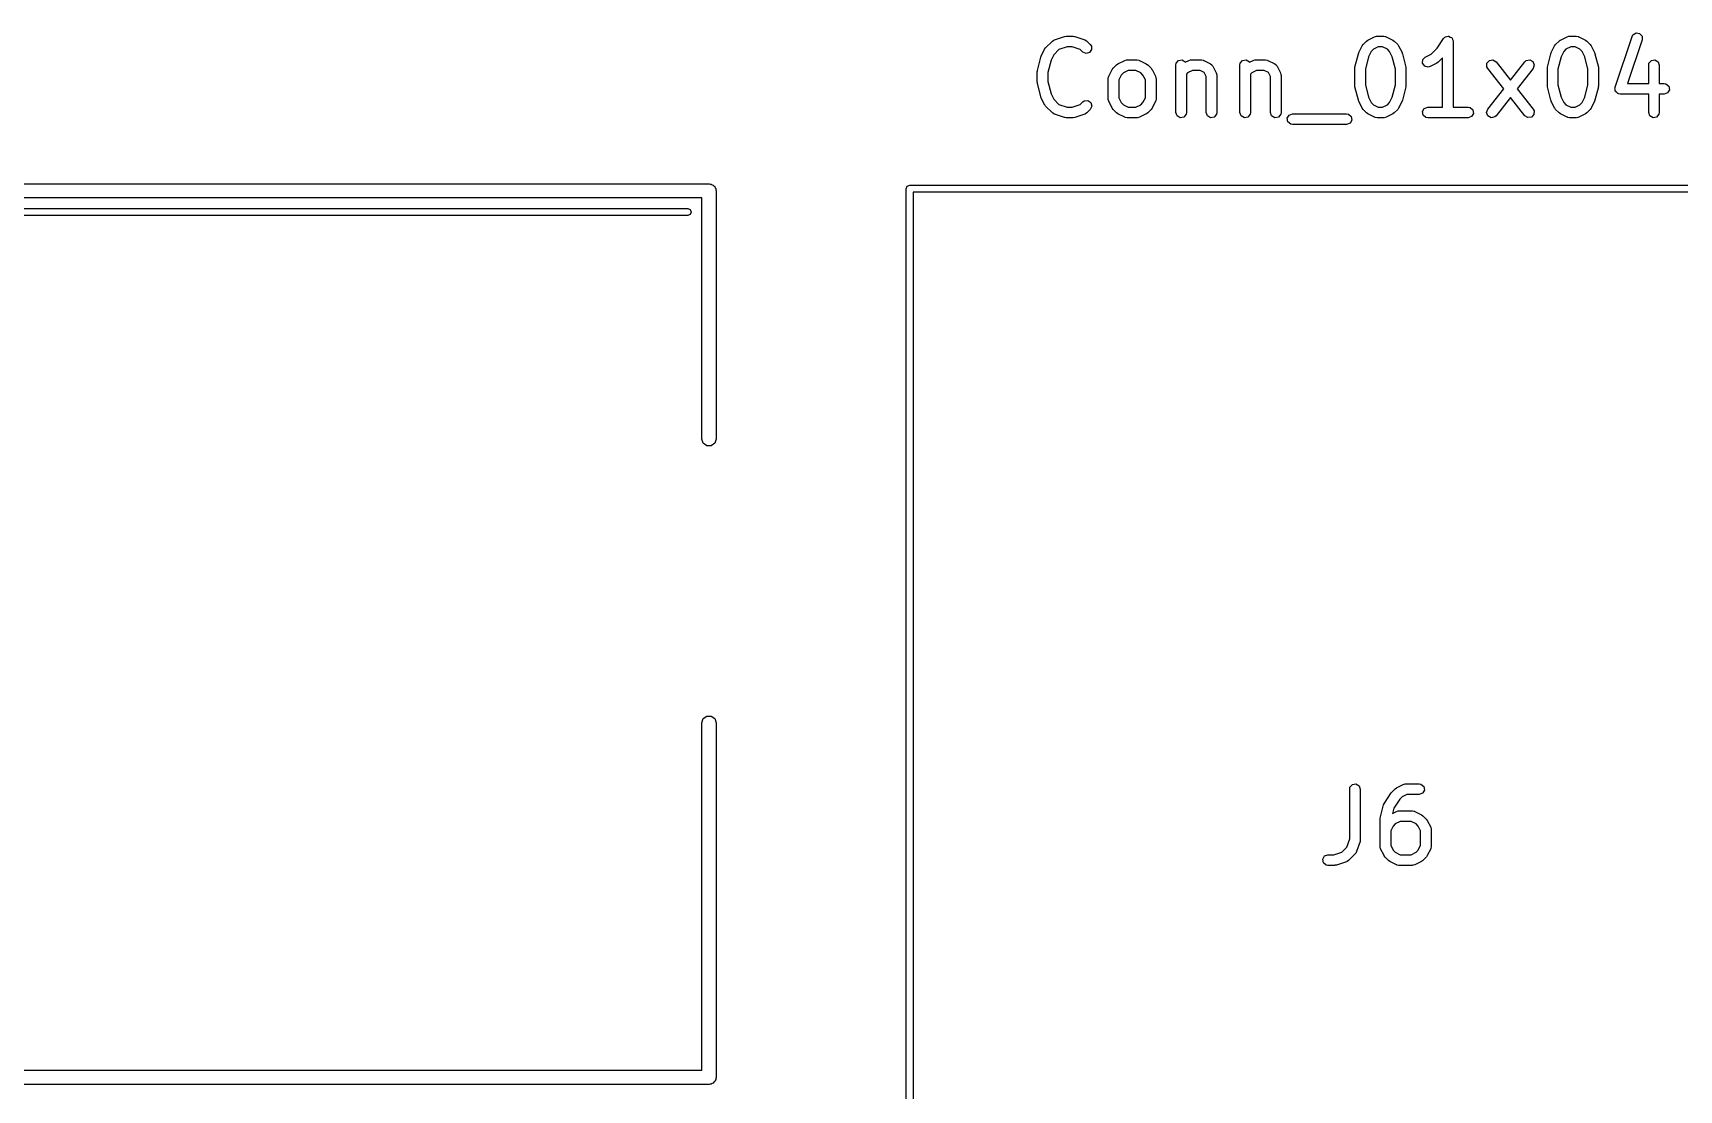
# Model space of a CAD drawing. Extents: x 0.14 to 2.87, y -2.36 to 0.08.
# Drawn here: x 0.604 to 1.518, y -0.508 to 0.079 of the extents above; entities that cross this region are included whole.
import ezdxf

# ---------------------------------------------------------------- set-up
doc = ezdxf.new("R2010")
doc.units = 0
doc.header["$MEASUREMENT"] = 0
doc.layers.add('BLACK', color=7, linetype='CONTINUOUS')

msp = doc.modelspace()

# ---------------------------------------------------------------- linework, layer by layer
at = {"layer": 'BLACK', "linetype": 'CONTINUOUS'}
for p, q in [((1.16595, 0.07029), (1.1697, 0.074039)), ((1.1697, 0.074039), (1.17054, 0.074627)), ((1.17054, 0.074627), (1.17071, 0.074643)), ((1.17071, 0.074643), (1.17085, 0.074752)), ((1.17085, 0.074752), (1.17648, 0.076627)), ((1.17648, 0.076627), (1.17735, 0.076757)), ((1.17735, 0.076757), (1.17741, 0.076779)), ((1.17741, 0.076779), (1.18116, 0.076779)), ((1.18116, 0.076779), (1.18203, 0.076625)), ((1.18203, 0.076625), (1.18209, 0.076627)), ((1.18209, 0.076627), (1.18772, 0.074752)), ((1.18772, 0.074752), (1.18862, 0.074264)), ((1.18862, 0.074264), (1.18871, 0.074114)), ((1.18871, 0.074114), (1.18887, 0.074039)), ((1.18887, 0.074039), (1.19075, 0.072164)), ((1.34218, 0.072164), (1.34405, 0.074039)), ((1.34405, 0.074039), (1.34477, 0.074546)), ((1.34477, 0.074546), (1.34482, 0.074592)), ((1.34482, 0.074592), (1.34857, 0.076467)), ((1.34857, 0.076467), (1.34955, 0.076759)), ((1.34955, 0.076759), (1.34972, 0.076718)), ((1.34972, 0.076718), (1.34989, 0.076779)), ((1.34989, 0.076779), (1.35364, 0.076779)), ((1.35364, 0.076779), (1.35465, 0.076601)), ((1.35465, 0.076601), (1.35478, 0.076487)), ((1.35478, 0.076487), (1.35496, 0.076467)), ((1.35496, 0.076467), (1.35871, 0.074592)), ((1.35871, 0.074592), (1.35942, 0.074066)), ((1.35942, 0.074066), (1.35947, 0.074039)), ((1.35947, 0.074039), (1.36135, 0.072164)), ((1.38321, 0.070083), (1.3868, 0.075464)), ((1.3868, 0.075464), (1.38751, 0.076205)), ((1.38751, 0.076205), (1.38767, 0.076253)), ((1.38767, 0.076253), (1.38778, 0.076383)), ((1.38778, 0.076383), (1.38862, 0.076532)), ((1.38862, 0.076532), (1.38945, 0.076773)), ((1.38945, 0.076773), (1.3896, 0.076704)), ((1.3896, 0.076704), (1.38977, 0.076734)), ((1.38977, 0.076734), (1.39051, 0.076305)), ((1.39051, 0.076305), (1.3913, 0.075961)), ((1.3913, 0.075961), (1.39137, 0.075809)), ((1.39137, 0.075809), (1.39152, 0.075724)), ((1.39152, 0.075724), (1.39181, 0.074919)), ((1.39181, 0.074919), (1.39219, 0.074151)), ((1.39219, 0.074151), (1.39215, 0.073986)), ((1.39215, 0.073986), (1.39221, 0.073826)), ((1.39221, 0.073826), (1.39221, 0.037409)), ((1.44904, 0.072164), (1.45091, 0.074039)), ((1.45091, 0.074039), (1.45163, 0.074546)), ((1.45163, 0.074546), (1.45168, 0.074592)), ((1.45168, 0.074592), (1.45543, 0.076467)), ((1.45543, 0.076467), (1.45641, 0.076759)), ((1.45641, 0.076759), (1.45658, 0.076718)), ((1.45658, 0.076718), (1.45675, 0.076779)), ((1.45675, 0.076779), (1.4605, 0.076779)), ((1.4605, 0.076779), (1.46151, 0.076601)), ((1.46151, 0.076601), (1.46164, 0.076487)), ((1.46164, 0.076487), (1.46182, 0.076467)), ((1.46182, 0.076467), (1.46557, 0.074592)), ((1.46557, 0.074592), (1.46628, 0.074066)), ((1.46628, 0.074066), (1.46634, 0.074039)), ((1.46634, 0.074039), (1.46821, 0.072164)), ((1.48207, 0.048513), (1.49144, 0.076634)), ((1.49705, 0.074767), (1.48897, 0.050532)), ((1.49144, 0.076634), (1.49193, 0.077536)), ((1.49193, 0.077536), (1.49365, 0.078594)), ((1.49365, 0.078594), (1.49565, 0.078297)), ((1.49565, 0.078297), (1.49699, 0.076786)), ((1.49699, 0.076786), (1.49705, 0.074767)), ((1.16142, 0.057669), (1.1633, 0.065168)), ((1.1633, 0.065168), (1.1635, 0.065634)), ((1.1635, 0.065634), (1.16352, 0.065773)), ((1.16352, 0.065773), (1.16539, 0.069522)), ((1.16539, 0.069522), (1.16592, 0.070231)), ((1.16592, 0.070231), (1.16595, 0.07029)), ((1.17046, 0.066453), (1.16895, 0.063422)), ((1.17338, 0.069371), (1.17046, 0.066453)), ((1.17789, 0.070873), (1.17338, 0.069371)), ((1.18068, 0.070873), (1.17789, 0.070873)), ((1.18519, 0.069371), (1.18068, 0.070873)), ((1.18657, 0.067989), (1.18519, 0.069371)), ((1.1884, 0.067135), (1.18657, 0.067989)), ((1.19035, 0.067658), (1.1884, 0.067135)), ((1.19151, 0.069312), (1.19035, 0.067658)), ((1.19075, 0.072164), (1.19133, 0.071324)), ((1.19133, 0.071324), (1.19151, 0.069312)), ((1.33765, 0.059544), (1.33952, 0.067043)), ((1.33952, 0.067043), (1.33973, 0.067509)), ((1.33973, 0.067509), (1.33975, 0.067647)), ((1.33975, 0.067647), (1.34162, 0.071397)), ((1.34162, 0.071397), (1.34215, 0.072106)), ((1.34215, 0.072106), (1.34218, 0.072164)), ((1.34517, 0.065296), (1.34347, 0.058464)), ((1.34669, 0.068327), (1.34517, 0.065296)), ((1.34789, 0.069525), (1.34669, 0.068327)), ((1.35058, 0.070873), (1.34789, 0.069525)), ((1.35294, 0.070873), (1.35058, 0.070873)), ((1.35564, 0.069525), (1.35294, 0.070873)), ((1.35683, 0.068327), (1.35564, 0.069525)), ((1.35835, 0.065296), (1.35683, 0.068327)), ((1.36006, 0.058464), (1.35835, 0.065296)), ((1.36135, 0.072164), (1.36186, 0.071441)), ((1.36186, 0.071441), (1.3619, 0.071397)), ((1.3619, 0.071397), (1.36378, 0.067647)), ((1.36378, 0.067647), (1.36392, 0.067159)), ((1.36392, 0.067159), (1.364, 0.067043)), ((1.364, 0.067043), (1.36588, 0.059544)), ((1.3753, 0.063752), (1.37669, 0.065218)), ((1.37669, 0.065218), (1.38001, 0.066879)), ((1.38001, 0.066879), (1.38321, 0.070083)), ((1.3863, 0.064823), (1.38385, 0.062364)), ((1.3863, 0.037409), (1.3863, 0.064823)), ((1.44451, 0.059544), (1.44639, 0.067043)), ((1.44639, 0.067043), (1.44659, 0.067509)), ((1.44659, 0.067509), (1.44661, 0.067647)), ((1.44661, 0.067647), (1.44848, 0.071397)), ((1.44848, 0.071397), (1.44901, 0.072106)), ((1.44901, 0.072106), (1.44904, 0.072164)), ((1.45204, 0.065296), (1.45033, 0.058464)), ((1.45355, 0.068327), (1.45204, 0.065296)), ((1.45475, 0.069525), (1.45355, 0.068327)), ((1.45745, 0.070873), (1.45475, 0.069525)), ((1.4598, 0.070873), (1.45745, 0.070873)), ((1.4625, 0.069525), (1.4598, 0.070873)), ((1.4637, 0.068327), (1.4625, 0.069525)), ((1.46521, 0.065296), (1.4637, 0.068327)), ((1.46692, 0.058464), (1.46521, 0.065296)), ((1.46821, 0.072164), (1.46872, 0.071441)), ((1.46872, 0.071441), (1.46876, 0.071397)), ((1.46876, 0.071397), (1.47064, 0.067647)), ((1.47064, 0.067647), (1.47078, 0.067159)), ((1.47078, 0.067159), (1.47086, 0.067043)), ((1.47086, 0.067043), (1.47274, 0.059544)), ((1.16133, 0.056953), (1.16144, 0.057534)), ((1.16133, 0.051329), (1.16133, 0.056953)), ((1.16144, 0.057534), (1.16142, 0.057669)), ((1.16895, 0.063422), (1.16724, 0.05659)), ((1.16724, 0.05659), (1.16724, 0.051692)), ((1.20101, 0.054524), (1.20289, 0.058274)), ((1.20289, 0.058274), (1.20342, 0.058983)), ((1.20342, 0.058983), (1.20344, 0.059041)), ((1.20344, 0.059041), (1.20532, 0.060916)), ((1.20532, 0.060916), (1.20604, 0.061422)), ((1.20604, 0.061422), (1.20608, 0.061469)), ((1.20608, 0.061469), (1.20983, 0.063344)), ((1.20796, 0.055204), (1.20661, 0.052507)), ((1.20915, 0.056401), (1.20796, 0.055204)), ((1.21185, 0.05775), (1.20915, 0.056401)), ((1.20983, 0.063344), (1.21082, 0.063636)), ((1.21082, 0.063636), (1.21099, 0.063595)), ((1.21099, 0.063595), (1.21115, 0.063655)), ((1.21115, 0.063655), (1.21678, 0.063655)), ((1.21608, 0.05775), (1.21185, 0.05775)), ((1.21878, 0.056401), (1.21608, 0.05775)), ((1.21678, 0.063655), (1.21779, 0.063477)), ((1.21779, 0.063477), (1.21792, 0.063364)), ((1.21792, 0.063364), (1.2181, 0.063344)), ((1.2181, 0.063344), (1.22185, 0.061469)), ((1.21998, 0.055204), (1.21878, 0.056401)), ((1.22133, 0.052507), (1.21998, 0.055204)), ((1.22185, 0.061469), (1.22256, 0.060943)), ((1.22256, 0.060943), (1.22262, 0.060916)), ((1.22262, 0.060916), (1.22449, 0.059041)), ((1.22449, 0.059041), (1.225, 0.058318)), ((1.225, 0.058318), (1.22504, 0.058274)), ((1.22504, 0.058274), (1.22692, 0.054524)), ((1.2382, 0.060703), (1.23838, 0.061713)), ((1.2382, 0.034456), (1.2382, 0.060703)), ((1.23838, 0.061713), (1.23967, 0.06326)), ((1.23967, 0.06326), (1.24166, 0.063611)), ((1.24166, 0.063611), (1.24341, 0.062601)), ((1.24341, 0.062601), (1.2435, 0.062366)), ((1.2435, 0.062366), (1.24545, 0.063344)), ((1.24477, 0.056401), (1.2441, 0.05573)), ((1.2441, 0.05573), (1.2441, 0.034456)), ((1.24747, 0.05775), (1.24477, 0.056401)), ((1.24545, 0.063344), (1.24644, 0.063636)), ((1.24644, 0.063636), (1.24661, 0.063595)), ((1.24661, 0.063595), (1.24678, 0.063655)), ((1.24678, 0.063655), (1.2524, 0.063655)), ((1.2517, 0.05775), (1.24747, 0.05775)), ((1.25395, 0.056627), (1.2517, 0.05775)), ((1.2524, 0.063655), (1.25341, 0.063477)), ((1.25341, 0.063477), (1.25354, 0.063364)), ((1.25354, 0.063364), (1.25372, 0.063344)), ((1.25372, 0.063344), (1.25747, 0.061469)), ((1.25507, 0.054381), (1.25395, 0.056627)), ((1.25747, 0.061469), (1.25829, 0.060858)), ((1.25829, 0.060858), (1.25847, 0.060452)), ((1.25847, 0.060452), (1.25879, 0.060148)), ((1.25879, 0.060148), (1.26066, 0.056399)), ((1.26066, 0.056399), (1.26096, 0.055416)), ((1.26096, 0.055416), (1.26092, 0.055244)), ((1.26092, 0.055244), (1.26098, 0.055078)), ((1.26098, 0.055078), (1.26098, 0.034456)), ((1.27382, 0.060703), (1.274, 0.061713)), ((1.27382, 0.034456), (1.27382, 0.060703)), ((1.274, 0.061713), (1.2753, 0.06326)), ((1.2753, 0.06326), (1.27728, 0.063611)), ((1.27728, 0.063611), (1.27903, 0.062601)), ((1.27903, 0.062601), (1.27912, 0.062366)), ((1.27912, 0.062366), (1.28108, 0.063344)), ((1.2804, 0.056401), (1.27972, 0.05573)), ((1.27972, 0.05573), (1.27972, 0.034456)), ((1.28309, 0.05775), (1.2804, 0.056401)), ((1.28108, 0.063344), (1.28206, 0.063636)), ((1.28206, 0.063636), (1.28223, 0.063595)), ((1.28223, 0.063595), (1.2824, 0.063655)), ((1.2824, 0.063655), (1.28802, 0.063655)), ((1.28732, 0.05775), (1.28309, 0.05775)), ((1.28957, 0.056627), (1.28732, 0.05775)), ((1.28802, 0.063655), (1.28903, 0.063477)), ((1.28903, 0.063477), (1.28917, 0.063364)), ((1.28917, 0.063364), (1.28934, 0.063344)), ((1.28934, 0.063344), (1.29309, 0.061469)), ((1.29069, 0.054381), (1.28957, 0.056627)), ((1.29309, 0.061469), (1.29391, 0.060858)), ((1.29391, 0.060858), (1.29409, 0.060452)), ((1.29409, 0.060452), (1.29441, 0.060148)), ((1.29441, 0.060148), (1.29629, 0.056399)), ((1.29629, 0.056399), (1.29658, 0.055416)), ((1.29658, 0.055416), (1.29654, 0.055244)), ((1.29654, 0.055244), (1.2966, 0.055078)), ((1.2966, 0.055078), (1.2966, 0.034456)), ((1.33756, 0.058828), (1.33766, 0.059408)), ((1.33756, 0.049454), (1.33756, 0.058828)), ((1.33766, 0.059408), (1.33765, 0.059544)), ((1.34347, 0.058464), (1.34347, 0.049818)), ((1.36006, 0.049818), (1.36006, 0.058464)), ((1.36588, 0.059544), (1.36592, 0.058956)), ((1.36592, 0.058956), (1.36596, 0.058828)), ((1.36596, 0.058828), (1.36596, 0.049454)), ((1.37518, 0.061736), (1.3753, 0.063752)), ((1.37638, 0.060113), (1.37518, 0.061736)), ((1.37835, 0.059644), (1.37638, 0.060113)), ((1.37933, 0.059936), (1.37835, 0.059644)), ((1.38308, 0.061811), (1.37933, 0.059936)), ((1.38312, 0.061858), (1.38308, 0.061811)), ((1.38385, 0.062364), (1.38312, 0.061858)), ((1.41082, 0.059783), (1.41089, 0.061801)), ((1.41131, 0.058878), (1.41082, 0.059783)), ((1.41089, 0.061801), (1.41224, 0.063306)), ((1.42019, 0.047579), (1.41131, 0.058878)), ((1.41224, 0.063306), (1.41424, 0.063593)), ((1.41424, 0.063593), (1.41595, 0.062527)), ((1.41595, 0.062527), (1.42394, 0.052359)), ((1.42394, 0.052359), (1.43193, 0.062527)), ((1.43657, 0.058878), (1.4277, 0.047579)), ((1.43193, 0.062527), (1.43269, 0.063211)), ((1.43269, 0.063211), (1.43467, 0.063626)), ((1.43467, 0.063626), (1.43645, 0.062672)), ((1.43645, 0.062672), (1.4372, 0.060798)), ((1.4372, 0.060798), (1.43657, 0.058878)), ((1.44442, 0.058828), (1.44452, 0.059408)), ((1.44442, 0.049454), (1.44442, 0.058828)), ((1.44452, 0.059408), (1.44451, 0.059544)), ((1.45033, 0.058464), (1.45033, 0.049818)), ((1.46692, 0.049818), (1.46692, 0.058464)), ((1.47274, 0.059544), (1.47278, 0.058956)), ((1.47278, 0.058956), (1.47283, 0.058828)), ((1.47283, 0.058828), (1.47283, 0.049454)), ((1.50067, 0.060703), (1.50084, 0.061713)), ((1.50067, 0.050532), (1.50067, 0.060703)), ((1.50084, 0.061713), (1.50214, 0.06326)), ((1.50214, 0.06326), (1.50413, 0.063611)), ((1.50413, 0.063611), (1.50588, 0.062601)), ((1.50588, 0.062601), (1.50657, 0.060703)), ((1.50657, 0.060703), (1.50657, 0.050532)), ((1.16138, 0.051201), (1.16133, 0.051329)), ((1.16142, 0.050613), (1.16138, 0.051201)), ((1.1633, 0.043114), (1.16142, 0.050613)), ((1.16724, 0.051692), (1.16895, 0.04486)), ((1.2007, 0.053204), (1.20088, 0.054213)), ((1.2007, 0.041955), (1.2007, 0.053204)), ((1.20088, 0.054213), (1.20099, 0.054349)), ((1.20099, 0.054349), (1.20101, 0.054524)), ((1.20661, 0.052507), (1.20661, 0.042652)), ((1.22133, 0.042652), (1.22133, 0.052507)), ((1.22692, 0.054524), (1.22721, 0.053541)), ((1.22721, 0.053541), (1.22717, 0.05337)), ((1.22717, 0.05337), (1.22723, 0.053204)), ((1.22723, 0.053204), (1.22723, 0.041955)), ((1.25507, 0.034456), (1.25507, 0.054381)), ((1.29069, 0.034456), (1.29069, 0.054381)), ((1.33761, 0.049326), (1.33756, 0.049454)), ((1.33765, 0.048738), (1.33761, 0.049326)), ((1.33952, 0.041239), (1.33765, 0.048738)), ((1.34347, 0.049818), (1.34517, 0.042986)), ((1.35835, 0.042986), (1.36006, 0.049818)), ((1.36588, 0.048738), (1.364, 0.041239)), ((1.36596, 0.049454), (1.36586, 0.048874)), ((1.36586, 0.048874), (1.36588, 0.048738)), ((1.41131, 0.03628), (1.42019, 0.047579)), ((1.4277, 0.047579), (1.43657, 0.03628)), ((1.44447, 0.049326), (1.44442, 0.049454)), ((1.44451, 0.048738), (1.44447, 0.049326)), ((1.44639, 0.041239), (1.44451, 0.048738)), ((1.45033, 0.049818), (1.45204, 0.042986)), ((1.46521, 0.042986), (1.46692, 0.049818)), ((1.47274, 0.048738), (1.47086, 0.041239)), ((1.47283, 0.049454), (1.47272, 0.048874)), ((1.47272, 0.048874), (1.47274, 0.048738)), ((1.48196, 0.048092), (1.48208, 0.048288)), ((1.4821, 0.047299), (1.48196, 0.048092)), ((1.48208, 0.048288), (1.48207, 0.048513)), ((1.48212, 0.046494), (1.4821, 0.047299)), ((1.48227, 0.046325), (1.48212, 0.046494)), ((1.48231, 0.046103), (1.48227, 0.046325)), ((1.48293, 0.045585), (1.48231, 0.046103)), ((1.48897, 0.050532), (1.50067, 0.050532)), ((1.50657, 0.050532), (1.50924, 0.050532)), ((1.50924, 0.050532), (1.51025, 0.050354)), ((1.51025, 0.050354), (1.5118, 0.049056)), ((1.51215, 0.047067), (1.51114, 0.045317)), ((1.5118, 0.049056), (1.51215, 0.047067)), ((1.16337, 0.042998), (1.1633, 0.043114)), ((1.16352, 0.042509), (1.16337, 0.042998)), ((1.16539, 0.03876), (1.16352, 0.042509)), ((1.16544, 0.038716), (1.16539, 0.03876)), ((1.16595, 0.037992), (1.16544, 0.038716)), ((1.1697, 0.034243), (1.16595, 0.037992)), ((1.16895, 0.04486), (1.17046, 0.041829)), ((1.17046, 0.041829), (1.17338, 0.038912)), ((1.17338, 0.038912), (1.17789, 0.037409)), ((1.17789, 0.037409), (1.18068, 0.037409)), ((1.18068, 0.037409), (1.18519, 0.038912)), ((1.18519, 0.038912), (1.18657, 0.040293)), ((1.18657, 0.040293), (1.18741, 0.040882)), ((1.18741, 0.040882), (1.18942, 0.041058)), ((1.18942, 0.041058), (1.19108, 0.039899)), ((1.1916, 0.037948), (1.19075, 0.036118)), ((1.19108, 0.039899), (1.1916, 0.037948)), ((1.20076, 0.041789), (1.2007, 0.041955)), ((1.20072, 0.041618), (1.20076, 0.041789)), ((1.20101, 0.040634), (1.20072, 0.041618)), ((1.20289, 0.036885), (1.20101, 0.040634)), ((1.20294, 0.036841), (1.20289, 0.036885)), ((1.20344, 0.036118), (1.20294, 0.036841)), ((1.20661, 0.042652), (1.20796, 0.039955)), ((1.20796, 0.039955), (1.20915, 0.038757)), ((1.20915, 0.038757), (1.21185, 0.037409)), ((1.21185, 0.037409), (1.21608, 0.037409)), ((1.21608, 0.037409), (1.21878, 0.038757)), ((1.21878, 0.038757), (1.21998, 0.039955)), ((1.21998, 0.039955), (1.22133, 0.042652)), ((1.22504, 0.036885), (1.22452, 0.036176)), ((1.22692, 0.040634), (1.22504, 0.036885)), ((1.22694, 0.04081), (1.22692, 0.040634)), ((1.22705, 0.040945), (1.22694, 0.04081)), ((1.22723, 0.041955), (1.22705, 0.040945)), ((1.3396, 0.041123), (1.33952, 0.041239)), ((1.33975, 0.040634), (1.3396, 0.041123)), ((1.34162, 0.036885), (1.33975, 0.040634)), ((1.34167, 0.036841), (1.34162, 0.036885)), ((1.34218, 0.036118), (1.34167, 0.036841)), ((1.34517, 0.042986), (1.34669, 0.039955)), ((1.34669, 0.039955), (1.34789, 0.038757)), ((1.34789, 0.038757), (1.35058, 0.037409)), ((1.35058, 0.037409), (1.35294, 0.037409)), ((1.35294, 0.037409), (1.35564, 0.038757)), ((1.35564, 0.038757), (1.35683, 0.039955)), ((1.35683, 0.039955), (1.35835, 0.042986)), ((1.3619, 0.036885), (1.36138, 0.036176)), ((1.36378, 0.040634), (1.3619, 0.036885)), ((1.36379, 0.040773), (1.36378, 0.040634)), ((1.364, 0.041239), (1.36379, 0.040773)), ((1.3751, 0.034969), (1.37611, 0.036718)), ((1.37611, 0.036718), (1.37801, 0.037409)), ((1.37801, 0.037409), (1.3863, 0.037409)), ((1.39221, 0.037409), (1.40051, 0.037409)), ((1.40051, 0.037409), (1.40152, 0.037231)), ((1.40152, 0.037231), (1.40306, 0.035932)), ((1.42394, 0.0428), (1.41595, 0.032632)), ((1.43193, 0.032632), (1.42394, 0.0428)), ((1.44646, 0.041123), (1.44639, 0.041239)), ((1.44661, 0.040634), (1.44646, 0.041123)), ((1.44848, 0.036885), (1.44661, 0.040634)), ((1.44853, 0.036841), (1.44848, 0.036885)), ((1.44904, 0.036118), (1.44853, 0.036841)), ((1.45204, 0.042986), (1.45355, 0.039955)), ((1.45355, 0.039955), (1.45475, 0.038757)), ((1.45475, 0.038757), (1.45745, 0.037409)), ((1.45745, 0.037409), (1.4598, 0.037409)), ((1.4598, 0.037409), (1.4625, 0.038757)), ((1.4625, 0.038757), (1.4637, 0.039955)), ((1.4637, 0.039955), (1.46521, 0.042986)), ((1.46876, 0.036885), (1.46824, 0.036176)), ((1.47064, 0.040634), (1.46876, 0.036885)), ((1.47065, 0.040773), (1.47064, 0.040634)), ((1.47086, 0.041239), (1.47065, 0.040773)), ((1.48346, 0.044983), (1.48293, 0.045585)), ((1.48369, 0.04495), (1.48346, 0.044983)), ((1.48386, 0.044805), (1.48369, 0.04495)), ((1.48487, 0.044627), (1.48386, 0.044805)), ((1.50067, 0.044627), (1.48487, 0.044627)), ((1.50067, 0.034456), (1.50067, 0.044627)), ((1.50924, 0.044627), (1.50657, 0.044627)), ((1.50657, 0.044627), (1.50657, 0.034456)), ((1.51114, 0.045317), (1.50924, 0.044627)), ((1.16986, 0.034168), (1.1697, 0.034243)), ((1.16995, 0.034018), (1.16986, 0.034168)), ((1.17085, 0.033529), (1.16995, 0.034018)), ((1.17648, 0.031655), (1.17085, 0.033529)), ((1.17654, 0.031656), (1.17648, 0.031655)), ((1.17741, 0.031503), (1.17654, 0.031656)), ((1.18116, 0.031503), (1.17741, 0.031503)), ((1.18122, 0.031525), (1.18116, 0.031503)), ((1.18209, 0.031655), (1.18122, 0.031525)), ((1.18772, 0.033529), (1.18209, 0.031655)), ((1.18785, 0.033639), (1.18772, 0.033529)), ((1.18803, 0.033655), (1.18785, 0.033639)), ((1.18887, 0.034243), (1.18803, 0.033655)), ((1.19075, 0.036118), (1.18887, 0.034243)), ((1.20532, 0.034243), (1.20344, 0.036118)), ((1.20538, 0.034216), (1.20532, 0.034243)), ((1.20608, 0.03369), (1.20538, 0.034216)), ((1.20983, 0.031815), (1.20608, 0.03369)), ((1.21001, 0.031795), (1.20983, 0.031815)), ((1.21014, 0.031681), (1.21001, 0.031795)), ((1.21115, 0.031503), (1.21014, 0.031681)), ((1.21678, 0.031503), (1.21115, 0.031503)), ((1.21694, 0.031564), (1.21678, 0.031503)), ((1.21712, 0.031523), (1.21694, 0.031564)), ((1.2181, 0.031815), (1.21712, 0.031523)), ((1.22185, 0.03369), (1.2181, 0.031815)), ((1.22189, 0.033737), (1.22185, 0.03369)), ((1.22262, 0.034243), (1.22189, 0.033737)), ((1.22449, 0.036118), (1.22262, 0.034243)), ((1.22452, 0.036176), (1.22449, 0.036118)), ((1.23889, 0.032558), (1.2382, 0.034456)), ((1.24064, 0.031548), (1.23889, 0.032558)), ((1.24263, 0.031899), (1.24064, 0.031548)), ((1.24393, 0.033446), (1.24263, 0.031899)), ((1.2441, 0.034456), (1.24393, 0.033446)), ((1.25576, 0.032558), (1.25507, 0.034456)), ((1.25751, 0.031548), (1.25576, 0.032558)), ((1.2595, 0.031899), (1.25751, 0.031548)), ((1.2608, 0.033446), (1.2595, 0.031899)), ((1.26098, 0.034456), (1.2608, 0.033446)), ((1.27451, 0.032558), (1.27382, 0.034456)), ((1.27626, 0.031548), (1.27451, 0.032558)), ((1.27825, 0.031899), (1.27626, 0.031548)), ((1.27955, 0.033446), (1.27825, 0.031899)), ((1.27972, 0.034456), (1.27955, 0.033446)), ((1.29138, 0.032558), (1.29069, 0.034456)), ((1.29313, 0.031548), (1.29138, 0.032558)), ((1.29512, 0.031899), (1.29313, 0.031548)), ((1.29642, 0.033446), (1.29512, 0.031899)), ((1.2966, 0.034456), (1.29642, 0.033446)), ((1.30011, 0.031219), (1.30112, 0.032968)), ((1.30046, 0.02923), (1.30011, 0.031219)), ((1.30201, 0.027932), (1.30046, 0.02923)), ((1.30112, 0.032968), (1.30302, 0.033659)), ((1.30302, 0.027754), (1.30201, 0.027932)), ((1.30302, 0.033659), (1.33301, 0.033659)), ((1.33301, 0.027754), (1.30302, 0.027754)), ((1.33301, 0.033659), (1.33402, 0.033481)), ((1.33491, 0.028445), (1.33301, 0.027754)), ((1.33402, 0.033481), (1.33557, 0.032183)), ((1.33592, 0.030194), (1.33491, 0.028445)), ((1.33557, 0.032183), (1.33592, 0.030194)), ((1.34405, 0.034243), (1.34218, 0.036118)), ((1.34411, 0.034216), (1.34405, 0.034243)), ((1.34482, 0.03369), (1.34411, 0.034216)), ((1.34857, 0.031815), (1.34482, 0.03369)), ((1.34874, 0.031795), (1.34857, 0.031815)), ((1.34888, 0.031681), (1.34874, 0.031795)), ((1.34989, 0.031503), (1.34888, 0.031681)), ((1.35364, 0.031503), (1.34989, 0.031503)), ((1.3538, 0.031564), (1.35364, 0.031503)), ((1.35397, 0.031523), (1.3538, 0.031564)), ((1.35496, 0.031815), (1.35397, 0.031523)), ((1.35871, 0.03369), (1.35496, 0.031815)), ((1.35875, 0.033737), (1.35871, 0.03369)), ((1.35947, 0.034243), (1.35875, 0.033737)), ((1.36135, 0.036118), (1.35947, 0.034243)), ((1.36138, 0.036176), (1.36135, 0.036118)), ((1.37545, 0.03298), (1.3751, 0.034969)), ((1.377, 0.031681), (1.37545, 0.03298)), ((1.37801, 0.031503), (1.377, 0.031681)), ((1.40051, 0.031503), (1.37801, 0.031503)), ((1.4024, 0.032194), (1.40051, 0.031503)), ((1.40341, 0.033943), (1.4024, 0.032194)), ((1.40306, 0.035932), (1.40341, 0.033943)), ((1.41068, 0.034361), (1.41131, 0.03628)), ((1.41143, 0.032486), (1.41068, 0.034361)), ((1.41321, 0.031533), (1.41143, 0.032486)), ((1.41519, 0.031948), (1.41321, 0.031533)), ((1.41595, 0.032632), (1.41519, 0.031948)), ((1.43365, 0.031566), (1.43193, 0.032632)), ((1.43565, 0.031853), (1.43365, 0.031566)), ((1.43699, 0.033357), (1.43565, 0.031853)), ((1.43657, 0.03628), (1.43706, 0.035376)), ((1.43706, 0.035376), (1.43699, 0.033357)), ((1.45091, 0.034243), (1.44904, 0.036118)), ((1.45097, 0.034216), (1.45091, 0.034243)), ((1.45168, 0.03369), (1.45097, 0.034216)), ((1.45543, 0.031815), (1.45168, 0.03369)), ((1.4556, 0.031795), (1.45543, 0.031815)), ((1.45574, 0.031681), (1.4556, 0.031795)), ((1.45675, 0.031503), (1.45574, 0.031681)), ((1.4605, 0.031503), (1.45675, 0.031503)), ((1.46066, 0.031564), (1.4605, 0.031503)), ((1.46084, 0.031523), (1.46066, 0.031564)), ((1.46182, 0.031815), (1.46084, 0.031523)), ((1.46557, 0.03369), (1.46182, 0.031815)), ((1.46561, 0.033737), (1.46557, 0.03369)), ((1.46634, 0.034243), (1.46561, 0.033737)), ((1.46821, 0.036118), (1.46634, 0.034243)), ((1.46824, 0.036176), (1.46821, 0.036118)), ((1.50136, 0.032558), (1.50067, 0.034456)), ((1.50311, 0.031548), (1.50136, 0.032558)), ((1.50509, 0.031899), (1.50311, 0.031548)), ((1.50639, 0.033446), (1.50509, 0.031899)), ((1.50657, 0.034456), (1.50639, 0.033446)), ((0.427953, -0.005098), (0.979134, -0.005098)), ((0.979134, -0.005098), (0.979727, -0.005291)), ((0.979727, -0.005291), (0.98035, -0.005291)), ((0.98035, -0.005291), (0.980855, -0.005657)), ((0.980855, -0.005657), (0.981448, -0.00585)), ((0.981448, -0.00585), (0.981814, -0.006354)), ((0.981814, -0.006354), (0.982319, -0.006721)), ((0.982319, -0.006721), (0.982512, -0.007314)), ((0.982512, -0.007314), (0.982878, -0.007819)), ((0.982878, -0.007819), (0.982878, -0.008442)), ((0.982878, -0.008442), (0.983071, -0.009035)), ((0.983071, -0.009035), (0.983071, -0.14683)), ((1.08858, -0.007874), (1.08916, -0.006482)), ((1.08858, -0.628339), (1.08858, -0.007874)), ((1.08916, -0.006482), (1.09055, -0.005906)), ((1.09055, -0.005906), (1.61024, -0.005906)), ((0.975197, -0.012972), (0.43189, -0.012972)), ((0.975197, -0.14683), (0.975197, -0.012972)), ((1.09252, -0.009843), (1.09252, -0.628339)), ((1.60827, -0.009843), (1.09252, -0.009843)), ((0.439764, -0.018878), (0.967323, -0.018878)), ((0.967323, -0.022815), (0.439764, -0.022815)), ((0.967323, -0.018878), (0.968715, -0.019454)), ((0.968715, -0.022238), (0.967323, -0.022815)), ((0.968715, -0.019454), (0.969291, -0.020846)), ((0.969291, -0.020846), (0.968715, -0.022238)), ((0.975949, -0.149145), (0.975197, -0.14683)), ((0.977917, -0.150575), (0.975949, -0.149145)), ((0.98035, -0.150575), (0.977917, -0.150575)), ((0.982319, -0.149145), (0.98035, -0.150575)), ((0.983071, -0.14683), (0.982319, -0.149145)), ((0.975949, -0.301997), (0.977917, -0.300566)), ((0.977917, -0.300566), (0.98035, -0.300566)), ((0.98035, -0.300566), (0.982319, -0.301997)), ((0.975197, -0.304311), (0.975949, -0.301997)), ((0.975197, -0.497224), (0.975197, -0.304311)), ((0.982319, -0.301997), (0.983071, -0.304311)), ((0.983071, -0.304311), (0.983071, -0.501161)), ((1.33471, -0.341135), (1.33489, -0.340125)), ((1.33471, -0.368777), (1.33471, -0.341135)), ((1.33489, -0.340125), (1.33619, -0.338577)), ((1.33619, -0.338577), (1.33818, -0.338227)), ((1.33818, -0.338227), (1.33993, -0.339237)), ((1.33993, -0.339237), (1.34062, -0.341135)), ((1.34062, -0.341135), (1.34062, -0.369256)), ((1.35395, -0.348871), (1.3577, -0.343246)), ((1.3577, -0.343246), (1.35802, -0.342921)), ((1.35802, -0.342921), (1.35807, -0.342796)), ((1.35807, -0.342796), (1.35995, -0.340921)), ((1.36246, -0.346765), (1.35915, -0.351721)), ((1.35995, -0.340921), (1.36067, -0.340415)), ((1.36067, -0.340415), (1.36072, -0.340368)), ((1.36072, -0.340368), (1.36447, -0.338494)), ((1.36379, -0.345436), (1.36246, -0.346765)), ((1.36648, -0.344087), (1.36379, -0.345436)), ((1.36447, -0.338494), (1.36545, -0.338201)), ((1.36545, -0.338201), (1.36562, -0.338242)), ((1.36562, -0.338242), (1.36579, -0.338182)), ((1.36579, -0.338182), (1.37328, -0.338182)), ((1.37328, -0.344087), (1.36648, -0.344087)), ((1.37328, -0.338182), (1.37429, -0.33836)), ((1.37518, -0.343397), (1.37328, -0.344087)), ((1.37429, -0.33836), (1.37584, -0.339658)), ((1.37619, -0.341647), (1.37518, -0.343397)), ((1.37584, -0.339658), (1.37619, -0.341647)), ((1.35167, -0.357291), (1.35355, -0.349792)), ((1.35355, -0.349792), (1.35395, -0.348887)), ((1.35395, -0.348887), (1.35395, -0.348871)), ((1.35915, -0.351721), (1.35842, -0.354638)), ((1.35842, -0.354638), (1.36072, -0.353492)), ((1.36072, -0.353492), (1.3617, -0.353199)), ((1.3617, -0.353199), (1.36187, -0.35324)), ((1.36187, -0.35324), (1.36204, -0.35318)), ((1.36204, -0.35318), (1.36954, -0.35318)), ((1.36954, -0.35318), (1.37054, -0.353358)), ((1.37054, -0.353358), (1.37068, -0.353471)), ((1.37068, -0.353471), (1.37086, -0.353492)), ((1.37086, -0.353492), (1.37461, -0.355366)), ((1.37461, -0.355366), (1.37531, -0.355892)), ((1.37531, -0.355892), (1.37537, -0.35592)), ((1.37537, -0.35592), (1.37725, -0.357794)), ((1.35158, -0.358007), (1.35169, -0.357427)), ((1.35158, -0.373006), (1.35158, -0.358007)), ((1.35169, -0.357427), (1.35167, -0.357291)), ((1.35884, -0.361631), (1.35749, -0.364329)), ((1.35749, -0.364329), (1.35749, -0.372309)), ((1.36004, -0.360434), (1.35884, -0.361631)), ((1.36273, -0.359085), (1.36004, -0.360434)), ((1.36884, -0.359085), (1.36273, -0.359085)), ((1.37154, -0.360434), (1.36884, -0.359085)), ((1.37273, -0.361631), (1.37154, -0.360434)), ((1.37408, -0.364329), (1.37273, -0.361631)), ((1.37408, -0.372309), (1.37408, -0.364329)), ((1.37725, -0.357794), (1.37775, -0.358517)), ((1.37775, -0.358517), (1.3778, -0.358562)), ((1.3778, -0.358562), (1.37968, -0.362311)), ((1.37968, -0.362311), (1.37997, -0.363294)), ((1.37997, -0.363294), (1.37993, -0.363466)), ((1.37993, -0.363466), (1.37999, -0.363632)), ((1.37999, -0.363632), (1.37999, -0.373006)), ((1.33044, -0.376049), (1.33321, -0.373285)), ((1.33321, -0.373285), (1.33471, -0.368777)), ((1.34047, -0.37019), (1.33859, -0.375814)), ((1.34062, -0.369256), (1.34046, -0.370125)), ((1.34046, -0.370125), (1.34047, -0.37019)), ((1.35164, -0.373171), (1.35158, -0.373006)), ((1.3516, -0.373343), (1.35164, -0.373171)), ((1.3519, -0.374326), (1.3516, -0.373343)), ((1.35377, -0.378076), (1.3519, -0.374326)), ((1.35749, -0.372309), (1.35884, -0.375006)), ((1.37273, -0.375006), (1.37408, -0.372309)), ((1.37968, -0.374326), (1.3778, -0.378076)), ((1.3797, -0.374151), (1.37968, -0.374326)), ((1.37981, -0.374016), (1.3797, -0.374151)), ((1.37999, -0.373006), (1.37981, -0.374016)), ((1.31976, -0.379992), (1.32077, -0.378243)), ((1.32011, -0.381981), (1.31976, -0.379992)), ((1.32166, -0.383279), (1.32011, -0.381981)), ((1.32077, -0.378243), (1.32267, -0.377552)), ((1.32267, -0.383457), (1.32166, -0.383279)), ((1.32267, -0.377552), (1.32594, -0.377552)), ((1.32642, -0.383457), (1.32267, -0.383457)), ((1.32594, -0.377552), (1.33044, -0.376049)), ((1.32648, -0.383435), (1.32642, -0.383457)), ((1.32735, -0.383306), (1.32648, -0.383435)), ((1.33297, -0.381431), (1.32735, -0.383306)), ((1.33311, -0.381321), (1.33297, -0.381431)), ((1.33329, -0.381306), (1.33311, -0.381321)), ((1.33413, -0.380718), (1.33329, -0.381306)), ((1.33788, -0.376968), (1.33413, -0.380718)), ((1.33795, -0.376808), (1.33788, -0.376968)), ((1.3381, -0.376716), (1.33795, -0.376808)), ((1.33859, -0.375814), (1.3381, -0.376716)), ((1.35382, -0.37812), (1.35377, -0.378076)), ((1.35432, -0.378843), (1.35382, -0.37812)), ((1.3562, -0.380718), (1.35432, -0.378843)), ((1.35626, -0.380745), (1.3562, -0.380718)), ((1.35697, -0.381271), (1.35626, -0.380745)), ((1.36072, -0.383146), (1.35697, -0.381271)), ((1.35884, -0.375006), (1.36004, -0.376203)), ((1.36004, -0.376203), (1.36273, -0.377552)), ((1.36089, -0.383166), (1.36072, -0.383146)), ((1.36103, -0.383279), (1.36089, -0.383166)), ((1.36204, -0.383457), (1.36103, -0.383279)), ((1.36954, -0.383457), (1.36204, -0.383457)), ((1.36273, -0.377552), (1.36884, -0.377552)), ((1.36884, -0.377552), (1.37154, -0.376203)), ((1.3697, -0.383397), (1.36954, -0.383457)), ((1.36987, -0.383438), (1.3697, -0.383397)), ((1.37086, -0.383146), (1.36987, -0.383438)), ((1.37461, -0.381271), (1.37086, -0.383146)), ((1.37154, -0.376203), (1.37273, -0.375006)), ((1.37465, -0.381224), (1.37461, -0.381271)), ((1.37537, -0.380718), (1.37465, -0.381224)), ((1.37725, -0.378843), (1.37537, -0.380718)), ((1.37727, -0.378785), (1.37725, -0.378843)), ((1.3778, -0.378076), (1.37727, -0.378785)), ((0.43189, -0.497224), (0.975197, -0.497224)), ((0.982878, -0.502378), (0.982512, -0.502882)), ((0.983071, -0.501161), (0.982878, -0.501754)), ((0.982878, -0.501754), (0.982878, -0.502378)), ((0.979134, -0.505098), (0.427953, -0.505098)), ((0.979727, -0.504905), (0.979134, -0.505098)), ((0.98035, -0.504905), (0.979727, -0.504905)), ((0.980855, -0.504539), (0.98035, -0.504905)), ((0.981448, -0.504346), (0.980855, -0.504539)), ((0.981814, -0.503842), (0.981448, -0.504346)), ((0.982319, -0.503475), (0.981814, -0.503842)), ((0.982512, -0.502882), (0.982319, -0.503475))]:
    msp.add_line(p, q, dxfattribs=at)

doc.saveas('drawing.dxf')
